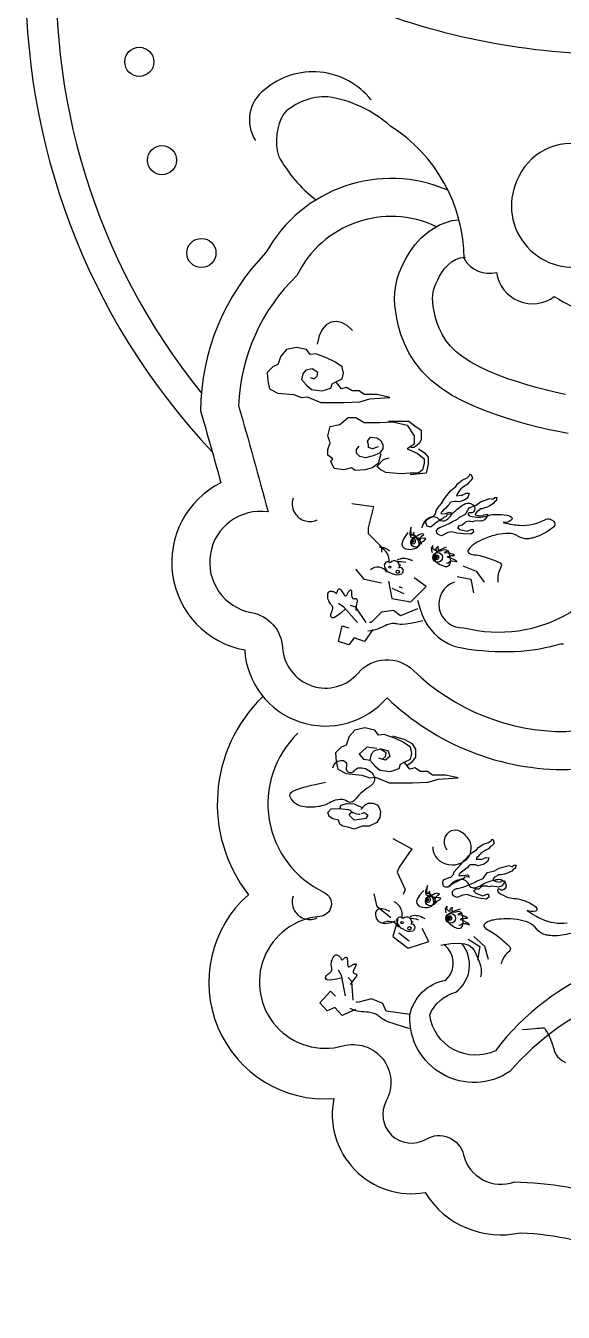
# Model space of a CAD drawing. Header units: millimetres. Extents: x -159346 to -157016, y -80163 to -78851.
# Drawn here: x -158518 to -158491.5, y -79060.8 to -78997.4 of the extents above; entities that cross this region are included whole.
import ezdxf

# ---------------------------------------------------------------- set-up
doc = ezdxf.new("R2010")
doc.units = ezdxf.units.MM
doc.header["$LTSCALE"] = 2
doc.header["$MEASUREMENT"] = 0
doc.layers.get('0').update_dxf_attribs({"linetype": 'CONTINUOUS'})
for name, color, linetype in [('3', 3, 'CONTINUOUS'), ('4', 4, 'CONTINUOUS'), ('7', 7, 'CONTINUOUS')]:
    doc.layers.add(name, color=color, linetype=linetype)

msp = doc.modelspace()

# ---------------------------------------------------------------- linework, layer by layer
at = {"color": 0}
for points in [[(-158503.973, -79014.744), (-158503.762, -79014.815), (-158503.621, -79014.674), (-158503.586, -79014.498), (-158503.867, -79014.323), (-158504.184, -79014.393), (-158504.325, -79014.569), (-158504.395, -79014.85), (-158504.149, -79015.131), (-158503.902, -79015.342), (-158503.375, -79015.412), (-158502.953, -79015.272), (-158502.882, -79015.061), (-158502.707, -79014.955), (-158502.39, -79014.815), (-158502.32, -79014.533), (-158502.39, -79014.217), (-158502.742, -79013.971), (-158503.129, -79013.795), (-158503.691, -79013.584), (-158503.973, -79013.619), (-158504.149, -79013.373), (-158504.641, -79013.268), (-158505.134, -79013.373), (-158505.415, -79013.69), (-158505.556, -79014.112), (-158505.802, -79014.217), (-158506.083, -79014.498), (-158506.048, -79014.92), (-158505.978, -79015.307), (-158505.556, -79015.518), (-158504.782, -79015.588), (-158504.395, -79015.729), (-158504.113, -79015.694), (-158503.445, -79015.975), (-158502.284, -79015.975), (-158501.511, -79015.94), (-158501.018, -79015.799), (-158500.033, -79015.729), (-158500.666, -79015.588), (-158501.3, -79015.588), (-158501.546, -79015.412), (-158501.898, -79015.412), (-158502.179, -79015.237), (-158502.425, -79015.307), (-158502.671, -79014.99)], [(-158500.479, -79018.507), (-158500.617, -79018.987), (-158500.891, -79019.193), (-158501.269, -79019.295), (-158501.749, -79019.33), (-158501.92, -79019.193), (-158502.298, -79019.295), (-158502.778, -79019.227), (-158502.95, -79018.884), (-158502.847, -79018.747), (-158503.087, -79018.575), (-158503.087, -79018.301), (-158502.984, -79017.958), (-158503.087, -79017.615), (-158502.984, -79017.169), (-158502.504, -79017.066), (-158502.092, -79016.723), (-158501.715, -79016.723), (-158501.303, -79016.963), (-158500.548, -79016.963), (-158499.896, -79016.929), (-158499.176, -79017.101), (-158498.832, -79017.615), (-158498.832, -79018.027), (-158499.176, -79018.267), (-158498.695, -79018.472), (-158498.352, -79018.747), (-158498.352, -79018.987), (-158498.421, -79019.295), (-158498.627, -79019.467), (-158499.038, -79019.467), (-158499.484, -79019.501), (-158500.239, -79019.433), (-158500.479, -79019.295), (-158500.685, -79019.124), (-158500.342, -79018.781), (-158500.068, -79018.712)], [(-158500.102, -79016.895), (-158499.107, -79016.895), (-158498.798, -79017.135), (-158498.489, -79017.341), (-158498.489, -79017.615), (-158498.489, -79017.821), (-158498.592, -79017.992), (-158498.832, -79018.198), (-158499.004, -79018.198)], [(-158500.617, -79018.164), (-158500.891, -79018.267), (-158501.097, -79018.198), (-158501.097, -79018.061), (-158501.131, -79017.889), (-158500.994, -79017.684), (-158500.685, -79017.718), (-158500.479, -79017.855), (-158500.376, -79018.061), (-158500.376, -79018.267), (-158500.548, -79018.472), (-158500.857, -79018.61), (-158501.234, -79018.712), (-158501.509, -79018.644), (-158501.68, -79018.472), (-158501.68, -79018.301), (-158501.543, -79018.129)], [(-158498.627, -79018.267), (-158498.352, -79018.438), (-158498.146, -79018.678), (-158498.146, -79019.021), (-158498.249, -79019.467), (-158499.038, -79019.535)], [(-158500.604, -79033.487), (-158500.393, -79033.557), (-158500.253, -79033.417), (-158500.217, -79033.241), (-158500.499, -79033.065), (-158500.815, -79033.135), (-158500.956, -79033.311), (-158501.026, -79033.592), (-158500.78, -79033.874), (-158500.534, -79034.085), (-158500.006, -79034.155), (-158499.584, -79034.014), (-158499.514, -79033.803), (-158499.338, -79033.698), (-158499.021, -79033.557), (-158498.951, -79033.276), (-158499.021, -79032.96), (-158499.373, -79032.713), (-158499.76, -79032.538), (-158500.323, -79032.327), (-158500.604, -79032.362), (-158500.78, -79032.116), (-158501.273, -79032.01), (-158501.765, -79032.116), (-158502.046, -79032.432), (-158502.187, -79032.854), (-158502.433, -79032.96), (-158502.715, -79033.241), (-158502.68, -79033.663), (-158502.609, -79034.049), (-158502.187, -79034.26), (-158501.413, -79034.331), (-158501.026, -79034.471), (-158500.745, -79034.436), (-158500.077, -79034.717), (-158498.916, -79034.717), (-158498.142, -79034.682), (-158497.65, -79034.542), (-158496.665, -79034.471), (-158497.298, -79034.331), (-158497.931, -79034.331), (-158498.177, -79034.155), (-158498.529, -79034.155), (-158498.81, -79033.979), (-158499.057, -79034.049), (-158499.303, -79033.733)], [(-158499.901, -79032.397), (-158499.303, -79032.573), (-158498.951, -79032.784), (-158498.775, -79033.065), (-158498.775, -79033.452), (-158498.986, -79033.733), (-158499.197, -79033.874)], [(-158500.675, -79033.03), (-158501.167, -79032.96), (-158501.554, -79033.311), (-158501.343, -79033.557), (-158500.991, -79033.592)], [(-158500.534, -79033.03), (-158500.112, -79033.135), (-158500.042, -79033.417), (-158500.253, -79033.592), (-158500.534, -79033.522)], [(-158501.462, -79036.021), (-158501.239, -79035.776), (-158501.105, -79035.709), (-158500.859, -79035.709), (-158500.636, -79035.821), (-158500.547, -79035.999), (-158500.503, -79036.133), (-158500.525, -79036.423), (-158500.681, -79036.668), (-158501.06, -79036.846), (-158501.395, -79036.846), (-158501.796, -79037.002), (-158502.041, -79036.913), (-158502.354, -79036.846), (-158502.51, -79036.757), (-158502.577, -79036.556), (-158502.844, -79036.49), (-158503.023, -79036.378), (-158503.09, -79036.177), (-158502.934, -79035.999), (-158502.532, -79035.977), (-158502.086, -79036.021), (-158501.997, -79036.066), (-158501.885, -79036.177)], [(-158501.462, -79036.021), (-158501.239, -79035.776), (-158501.105, -79035.709), (-158500.859, -79035.709), (-158500.636, -79035.821), (-158500.547, -79035.999), (-158500.503, -79036.133), (-158500.525, -79036.423), (-158500.681, -79036.668), (-158501.06, -79036.846), (-158501.395, -79036.846), (-158501.796, -79037.002), (-158502.041, -79036.913), (-158502.354, -79036.846), (-158502.51, -79036.757), (-158502.577, -79036.556), (-158502.844, -79036.49), (-158503.023, -79036.378), (-158503.09, -79036.177), (-158502.934, -79035.999), (-158502.532, -79035.977), (-158502.086, -79036.021), (-158501.997, -79036.066), (-158501.885, -79036.177)], [(-158502.51, -79035.977), (-158502.443, -79035.821), (-158502.175, -79035.732), (-158501.796, -79035.754), (-158501.595, -79035.843), (-158501.417, -79035.91)], [(-158502.51, -79035.977), (-158502.443, -79035.821), (-158502.175, -79035.732), (-158501.796, -79035.754), (-158501.595, -79035.843), (-158501.417, -79035.91)], [(-158501.439, -79036.222), (-158501.283, -79036.177), (-158501.127, -79036.311), (-158501.216, -79036.467), (-158501.417, -79036.512), (-158501.796, -79036.556), (-158502.041, -79036.311), (-158501.952, -79036.177), (-158501.841, -79036.177), (-158501.685, -79036.244), (-158501.551, -79036.267), (-158501.506, -79036.267)], [(-158501.439, -79036.222), (-158501.283, -79036.177), (-158501.127, -79036.311), (-158501.216, -79036.467), (-158501.417, -79036.512), (-158501.796, -79036.556), (-158502.041, -79036.311), (-158501.952, -79036.177), (-158501.841, -79036.177), (-158501.685, -79036.244), (-158501.551, -79036.267), (-158501.506, -79036.267)]]:
    msp.add_lwpolyline(points, dxfattribs=at)
at = {"layer": '3', "color": 0}
for points in [[(-158501.88, -79012.44), (-158502.14, -79012.191), (-158502.413, -79012.039), (-158502.686, -79011.984), (-158502.946, -79012.024), (-158503.182, -79012.158), (-158503.379, -79012.384), (-158503.527, -79012.701), (-158503.613, -79013.106)], [(-158498.201, -79022.064), (-158498.26, -79021.9), (-158498.243, -79021.812), (-158498.204, -79021.737), (-158498.009, -79021.641), (-158497.888, -79021.588), (-158497.792, -79021.472), (-158497.754, -79021.307), (-158497.649, -79021.158), (-158497.497, -79020.951), (-158497.337, -79020.711), (-158497.04, -79020.329), (-158496.951, -79020.246), (-158496.781, -79020.112), (-158496.677, -79019.963), (-158496.466, -79019.804), (-158496.23, -79019.686), (-158496.101, -79019.577), (-158496.085, -79019.511), (-158496.02, -79019.527), (-158495.959, -79019.714), (-158496.056, -79019.83), (-158496.145, -79019.914), (-158496.2, -79020.005), (-158496.322, -79020.08), (-158496.403, -79020.131), (-158496.533, -79020.239), (-158496.581, -79020.297), (-158496.629, -79020.356), (-158496.685, -79020.447), (-158496.733, -79020.505), (-158496.741, -79020.538), (-158496.749, -79020.57), (-158496.536, -79020.551), (-158496.503, -79020.558), (-158496.267, -79020.44), (-158496.128, -79020.438), (-158496.166, -79020.602), (-158496.263, -79020.718), (-158496.344, -79020.769), (-158496.384, -79020.794), (-158496.499, -79020.837), (-158496.613, -79020.88), (-158496.744, -79020.849), (-158496.851, -79020.859), (-158496.957, -79020.869), (-158497.031, -79020.886), (-158497.079, -79020.944), (-158497.135, -79021.035), (-158497.224, -79021.119), (-158497.272, -79021.177), (-158497.401, -79021.285), (-158497.45, -79021.344), (-158497.498, -79021.402), (-158497.513, -79021.467), (-158497.3, -79021.448), (-158497.113, -79021.387), (-158497.047, -79021.403), (-158496.996, -79021.484), (-158497.209, -79021.504), (-158497.265, -79021.595), (-158497.379, -79021.637), (-158497.428, -79021.695), (-158497.712, -79021.872), (-158497.882, -79022.006), (-158497.922, -79022.031), (-158497.964, -79022.071), (-158497.993, -79022.099), (-158498.104, -79022.104), (-158498.201, -79022.064)], [(-158497.486, -79022.103), (-158497.258, -79022.012), (-158497.104, -79021.944), (-158496.941, -79021.843), (-158496.706, -79021.725), (-158496.617, -79021.642), (-158496.3, -79021.473), (-158496.18, -79021.258), (-158496.124, -79021.167), (-158495.782, -79021.039), (-158495.571, -79020.88), (-158495.343, -79020.794), (-158495.115, -79020.709), (-158494.951, -79020.747), (-158494.862, -79020.664), (-158494.755, -79020.654), (-158494.794, -79020.818), (-158494.875, -79020.869), (-158494.931, -79020.96), (-158495.012, -79021.01), (-158495.134, -79021.086), (-158495.288, -79021.154), (-158495.362, -79021.171), (-158495.476, -79021.214), (-158495.582, -79021.224), (-158495.631, -79021.282), (-158495.752, -79021.358), (-158495.808, -79021.449), (-158495.824, -79021.515), (-158495.824, -79021.515), (-158495.659, -79021.553), (-158495.454, -79021.566), (-158495.406, -79021.508), (-158495.226, -79021.48), (-158495.241, -79021.546), (-158495.256, -79021.612), (-158495.361, -79021.761), (-158495.515, -79021.829), (-158495.581, -79021.814), (-158495.86, -79021.818), (-158495.974, -79021.861), (-158496.073, -79021.838), (-158496.105, -79021.83), (-158496.285, -79021.858), (-158496.374, -79021.941), (-158496.463, -79022.024), (-158496.643, -79022.052), (-158496.658, -79022.118), (-158496.699, -79022.143), (-158496.583, -79022.239), (-158496.22, -79022.324), (-158496.025, -79022.231), (-158495.952, -79022.213), (-158495.917, -79022.36), (-158496.046, -79022.468), (-158496.39, -79022.457), (-158496.727, -79022.414), (-158496.991, -79022.352), (-158497.211, -79022.405), (-158497.488, -79022.549), (-158497.655, -79022.487), (-158497.721, -79022.41), (-158497.738, -79022.282), (-158497.641, -79022.166), (-158497.56, -79022.115), (-158497.486, -79022.103)], [(-158501.908, -79020.962), (-158500.842, -79021.095), (-158501.108, -79022.16), (-158501.108, -79022.427), (-158500.442, -79023.092), (-158500.442, -79023.359)], [(-158499.149, -79022.391), (-158499.321, -79022.625), (-158499.415, -79022.813), (-158499.444, -79022.959), (-158499.418, -79023.068), (-158499.349, -79023.143), (-158499.249, -79023.19), (-158499.128, -79023.212), (-158498.999, -79023.213), (-158498.871, -79023.196), (-158498.757, -79023.161), (-158498.665, -79023.105), (-158498.605, -79023.027), (-158498.587, -79022.924), (-158498.622, -79022.796), (-158498.72, -79022.639), (-158498.89, -79022.452)], [(-158498.472, -79022.923), (-158498.451, -79022.835), (-158498.33, -79022.77), (-158498.277, -79022.716), (-158498.259, -79022.694), (-158498.281, -79022.675), (-158498.331, -79022.663), (-158498.4, -79022.674), (-158498.491, -79022.666), (-158498.504, -79022.663), (-158498.526, -79022.645), (-158498.437, -79022.546), (-158498.356, -79022.485), (-158498.378, -79022.467), (-158498.495, -79022.453), (-158498.598, -79022.495), (-158498.647, -79022.537), (-158498.725, -79022.585), (-158498.782, -79022.545), (-158498.846, -79022.477), (-158498.841, -79022.399), (-158498.866, -79022.393), (-158498.902, -79022.491), (-158498.914, -79022.541), (-158498.99, -79022.47), (-158498.995, -79022.203), (-158498.99, -79022.125), (-158499.013, -79022.226), (-158499.057, -79022.415), (-158499.056, -79022.468), (-158499, -79022.627)], [(-158498.465, -79022.951), (-158498.538, -79022.867), (-158498.536, -79022.802), (-158498.531, -79022.723), (-158498.573, -79022.674), (-158498.636, -79022.659), (-158498.762, -79022.629), (-158498.787, -79022.624), (-158498.881, -79022.628), (-158498.95, -79022.639)], [(-158497.238, -79023.901), (-158497.166, -79023.878), (-158497.067, -79023.795), (-158496.929, -79023.774), (-158496.778, -79023.809), (-158496.74, -79023.818), (-158496.715, -79023.824), (-158496.782, -79023.768), (-158496.877, -79023.72), (-158496.997, -79023.665), (-158497.11, -79023.639), (-158497.186, -79023.621), (-158497.186, -79023.621), (-158497.159, -79023.561), (-158497.002, -79023.518), (-158496.868, -79023.509), (-158496.855, -79023.512), (-158496.884, -79023.466), (-158497.121, -79023.397), (-158497.278, -79023.387), (-158497.334, -79023.401), (-158497.347, -79023.398), (-158497.291, -79023.331), (-158497.188, -79023.288), (-158497.22, -79023.254), (-158497.349, -79023.238), (-158497.465, -79023.277), (-158497.593, -79023.314), (-158497.641, -79023.236), (-158497.652, -79023.114), (-158497.653, -79023.061), (-158497.737, -79023.134), (-158497.764, -79023.194), (-158497.754, -79023.263), (-158497.731, -79023.281), (-158497.807, -79023.264), (-158497.921, -79023.184), (-158497.924, -79023.024), (-158497.994, -79023.154), (-158497.977, -79023.251), (-158497.95, -79023.363)], [(-158497.263, -79023.105), (-158497.548, -79023.231), (-158497.737, -79023.355), (-158497.842, -79023.475), (-158497.876, -79023.59), (-158497.853, -79023.697), (-158497.785, -79023.795), (-158497.684, -79023.883), (-158497.564, -79023.957), (-158497.437, -79024.016), (-158497.313, -79024.051), (-158497.202, -79024.054), (-158497.112, -79024.016), (-158497.054, -79023.926), (-158497.037, -79023.777), (-158497.07, -79023.56), (-158497.163, -79023.264)], [(-158500.446, -79024.874), (-158501.292, -79024.704), (-158501.716, -79024.197)], [(-158496.71, -79024.557), (-158496.044, -79024.69), (-158495.911, -79025.356)], [(-158496.444, -79024.024), (-158495.778, -79024.291), (-158495.378, -79024.823)], [(-158502.224, -79026.142), (-158502.425, -79026.332), (-158502.586, -79026.463), (-158502.712, -79026.543), (-158502.807, -79026.58), (-158502.874, -79026.584), (-158502.917, -79026.562), (-158502.941, -79026.522), (-158502.95, -79026.474), (-158502.948, -79026.423), (-158502.937, -79026.373), (-158502.92, -79026.323), (-158502.9, -79026.274), (-158502.88, -79026.226), (-158502.862, -79026.181), (-158502.849, -79026.139), (-158502.845, -79026.1), (-158502.85, -79026.065), (-158502.863, -79026.032), (-158502.884, -79026), (-158502.91, -79025.968), (-158502.939, -79025.934), (-158502.97, -79025.896), (-158503, -79025.853), (-158503.028, -79025.804), (-158503.052, -79025.748), (-158503.072, -79025.686), (-158503.087, -79025.621), (-158503.097, -79025.555), (-158503.1, -79025.492), (-158503.097, -79025.433), (-158503.088, -79025.381), (-158503.07, -79025.339), (-158503.045, -79025.307), (-158503.014, -79025.287), (-158502.979, -79025.275), (-158502.94, -79025.272), (-158502.9, -79025.275), (-158502.86, -79025.283), (-158502.822, -79025.296), (-158502.788, -79025.311), (-158502.759, -79025.327), (-158502.734, -79025.343), (-158502.714, -79025.357), (-158502.696, -79025.369), (-158502.682, -79025.375), (-158502.669, -79025.376), (-158502.658, -79025.369), (-158502.647, -79025.353), (-158502.636, -79025.327), (-158502.625, -79025.294), (-158502.613, -79025.258), (-158502.599, -79025.222), (-158502.584, -79025.191), (-158502.566, -79025.166), (-158502.545, -79025.154), (-158502.52, -79025.155), (-158502.492, -79025.175), (-158502.46, -79025.208), (-158502.427, -79025.252), (-158502.393, -79025.302), (-158502.359, -79025.354), (-158502.326, -79025.403), (-158502.294, -79025.447), (-158502.266, -79025.48), (-158502.241, -79025.499), (-158502.22, -79025.506), (-158502.201, -79025.501), (-158502.183, -79025.487), (-158502.166, -79025.465), (-158502.149, -79025.436), (-158502.131, -79025.403), (-158502.111, -79025.367), (-158502.088, -79025.33), (-158502.065, -79025.293), (-158502.04, -79025.26), (-158502.016, -79025.233), (-158501.993, -79025.214), (-158501.972, -79025.204), (-158501.955, -79025.208), (-158501.941, -79025.226), (-158501.933, -79025.26), (-158501.929, -79025.307), (-158501.926, -79025.363), (-158501.924, -79025.423), (-158501.92, -79025.483), (-158501.914, -79025.539), (-158501.903, -79025.586), (-158501.885, -79025.621), (-158501.86, -79025.639), (-158501.83, -79025.645), (-158501.796, -79025.643), (-158501.762, -79025.637), (-158501.728, -79025.633), (-158501.699, -79025.634), (-158501.675, -79025.644), (-158501.659, -79025.67), (-158501.654, -79025.713), (-158501.656, -79025.772), (-158501.665, -79025.842), (-158501.677, -79025.919), (-158501.69, -79026), (-158501.703, -79026.081), (-158501.712, -79026.158), (-158501.716, -79026.227)], [(-158500.107, -79024.789), (-158499.938, -79025.635), (-158499.007, -79025.804), (-158498.245, -79025.043), (-158498.837, -79024.62)], [(-158499.938, -79025.127), (-158499.345, -79025.381)], [(-158498.668, -79025.719), (-158498.563, -79026.105), (-158498.442, -79026.439), (-158498.306, -79026.727), (-158498.159, -79026.974), (-158498.004, -79027.184), (-158497.844, -79027.361), (-158497.681, -79027.51), (-158497.518, -79027.637), (-158497.358, -79027.744), (-158497.197, -79027.835), (-158497.032, -79027.911), (-158496.859, -79027.975), (-158496.675, -79028.028), (-158496.475, -79028.073), (-158496.257, -79028.111), (-158496.015, -79028.144), (-158495.749, -79028.174), (-158495.461, -79028.201), (-158495.157, -79028.223), (-158494.842, -79028.239), (-158494.521, -79028.249), (-158494.2, -79028.251), (-158493.882, -79028.245), (-158493.574, -79028.229), (-158493.28, -79028.203), (-158493.003, -79028.168), (-158492.744, -79028.128), (-158492.505, -79028.084), (-158492.289, -79028.039), (-158492.098, -79027.995), (-158491.933, -79027.954), (-158491.796, -79027.918), (-158491.689, -79027.891), (-158491.607, -79027.872), (-158491.546, -79027.861), (-158491.5, -79027.86), (-158491.465, -79027.869)], [(-158501.631, -79026.819), (-158502.308, -79026.058), (-158502.562, -79025.889)], [(-158501.208, -79026.819), (-158501.716, -79026.058), (-158501.97, -79025.973)], [(-158498.668, -79026.142), (-158499.515, -79026.481), (-158499.853, -79026.227), (-158500.446, -79026.311), (-158500.954, -79026.819), (-158501.038, -79026.819)], [(-158500.869, -79027.157), (-158501.292, -79027.749), (-158501.8, -79027.58), (-158501.8, -79027.58), (-158502.054, -79027.918), (-158502.562, -79027.749), (-158502.393, -79026.988), (-158502.054, -79027.073)], [(-158498.414, -79026.734), (-158498.757, -79026.814), (-158499.03, -79026.867), (-158499.244, -79026.898), (-158499.407, -79026.911), (-158499.53, -79026.91), (-158499.622, -79026.901), (-158499.694, -79026.888), (-158499.754, -79026.875), (-158499.812, -79026.867), (-158499.87, -79026.865), (-158499.928, -79026.868), (-158499.988, -79026.877), (-158500.051, -79026.892), (-158500.119, -79026.913), (-158500.191, -79026.94), (-158500.269, -79026.974), (-158500.355, -79027.014), (-158500.447, -79027.057), (-158500.546, -79027.102), (-158500.651, -79027.145), (-158500.762, -79027.183), (-158500.878, -79027.214), (-158500.998, -79027.234), (-158501.123, -79027.242)], [(-158499.893, -79037.461), (-158498.945, -79037.967), (-158499.576, -79038.866), (-158499.671, -79039.115), (-158499.288, -79039.975), (-158499.384, -79040.224)], [(-158497.387, -79039.799), (-158497.427, -79039.63), (-158497.401, -79039.543), (-158497.354, -79039.473), (-158497.15, -79039.4), (-158497.024, -79039.36), (-158496.915, -79039.255), (-158496.859, -79039.096), (-158496.739, -79038.959), (-158496.565, -79038.77), (-158496.379, -79038.549), (-158496.041, -79038.203), (-158495.944, -79038.13), (-158495.76, -79038.016), (-158495.64, -79037.879), (-158495.413, -79037.744), (-158495.166, -79037.652), (-158495.025, -79037.559), (-158495.003, -79037.495), (-158494.939, -79037.518), (-158494.9, -79037.711), (-158495.008, -79037.815), (-158495.106, -79037.889), (-158495.172, -79037.973), (-158495.301, -79038.035), (-158495.387, -79038.076), (-158495.528, -79038.169), (-158495.582, -79038.222), (-158495.637, -79038.274), (-158495.702, -79038.359), (-158495.757, -79038.411), (-158495.768, -79038.443), (-158495.779, -79038.475), (-158495.565, -79038.478), (-158495.533, -79038.49), (-158495.286, -79038.398), (-158495.147, -79038.411), (-158495.204, -79038.57), (-158495.312, -79038.675), (-158495.399, -79038.717), (-158495.442, -79038.737), (-158495.56, -79038.767), (-158495.678, -79038.797), (-158495.805, -79038.752), (-158495.912, -79038.75), (-158496.019, -79038.748), (-158496.094, -79038.757), (-158496.148, -79038.81), (-158496.214, -79038.894), (-158496.312, -79038.967), (-158496.366, -79039.02), (-158496.506, -79039.113), (-158496.561, -79039.166), (-158496.615, -79039.218), (-158496.638, -79039.282), (-158496.424, -79039.286), (-158496.231, -79039.246), (-158496.167, -79039.269), (-158496.126, -79039.355), (-158496.34, -79039.351), (-158496.405, -79039.436), (-158496.523, -79039.465), (-158496.578, -79039.518), (-158496.88, -79039.662), (-158497.063, -79039.776), (-158497.106, -79039.797), (-158497.152, -79039.832), (-158497.184, -79039.857), (-158497.295, -79039.849), (-158497.387, -79039.799)], [(-158496.681, -79039.916), (-158496.445, -79039.851), (-158496.283, -79039.801), (-158496.111, -79039.719), (-158495.864, -79039.627), (-158495.766, -79039.554), (-158495.432, -79039.421), (-158495.29, -79039.221), (-158495.224, -79039.136), (-158494.87, -79039.047), (-158494.643, -79038.912), (-158494.407, -79038.852), (-158494.171, -79038.792), (-158494.011, -79038.848), (-158493.914, -79038.775), (-158493.807, -79038.777), (-158493.863, -79038.937), (-158493.949, -79038.978), (-158494.015, -79039.062), (-158494.101, -79039.103), (-158494.231, -79039.165), (-158494.392, -79039.215), (-158494.467, -79039.225), (-158494.585, -79039.255), (-158494.692, -79039.253), (-158494.746, -79039.305), (-158494.876, -79039.367), (-158494.941, -79039.451), (-158494.964, -79039.515), (-158494.964, -79039.515), (-158494.804, -79039.571), (-158494.602, -79039.607), (-158494.547, -79039.555), (-158494.366, -79039.547), (-158494.388, -79039.611), (-158494.411, -79039.675), (-158494.531, -79039.811), (-158494.692, -79039.862), (-158494.756, -79039.839), (-158495.033, -79039.813), (-158495.151, -79039.843), (-158495.247, -79039.809), (-158495.279, -79039.798), (-158495.46, -79039.805), (-158495.558, -79039.878), (-158495.655, -79039.951), (-158495.837, -79039.959), (-158495.86, -79040.022), (-158495.903, -79040.043), (-158495.798, -79040.152), (-158495.447, -79040.275), (-158495.243, -79040.204), (-158495.168, -79040.195), (-158495.149, -79040.345), (-158495.29, -79040.439), (-158495.631, -79040.39), (-158495.961, -79040.309), (-158496.216, -79040.219), (-158496.441, -79040.247), (-158496.732, -79040.359), (-158496.891, -79040.279), (-158496.948, -79040.195), (-158496.951, -79040.067), (-158496.842, -79039.962), (-158496.756, -79039.921), (-158496.681, -79039.916)], [(-158497.751, -79040.623), (-158497.721, -79040.537), (-158497.593, -79040.486), (-158497.535, -79040.438), (-158497.514, -79040.418), (-158497.534, -79040.397), (-158497.583, -79040.38), (-158497.652, -79040.383), (-158497.742, -79040.365), (-158497.754, -79040.361), (-158497.774, -79040.34), (-158497.675, -79040.252), (-158497.588, -79040.2), (-158497.608, -79040.179), (-158497.722, -79040.153), (-158497.829, -79040.184), (-158497.883, -79040.219), (-158497.965, -79040.259), (-158498.018, -79040.213), (-158498.074, -79040.138), (-158498.06, -79040.061), (-158498.084, -79040.052), (-158498.131, -79040.145), (-158498.148, -79040.194), (-158498.217, -79040.115), (-158498.191, -79039.85), (-158498.178, -79039.772), (-158498.212, -79039.87), (-158498.277, -79040.053), (-158498.282, -79040.106), (-158498.244, -79040.27)], [(-158499.987, -79041.371), (-158500.661, -79040.832), (-158500.804, -79040.187)], [(-158498.366, -79040.019), (-158498.562, -79040.233), (-158498.677, -79040.409), (-158498.721, -79040.551), (-158498.708, -79040.662), (-158498.648, -79040.745), (-158498.553, -79040.802), (-158498.435, -79040.837), (-158498.307, -79040.852), (-158498.178, -79040.85), (-158498.061, -79040.827), (-158497.963, -79040.782), (-158497.895, -79040.711), (-158497.866, -79040.611), (-158497.887, -79040.479), (-158497.966, -79040.313), (-158498.115, -79040.108)], [(-158497.747, -79040.651), (-158497.811, -79040.56), (-158497.802, -79040.495), (-158497.788, -79040.417), (-158497.824, -79040.364), (-158497.885, -79040.342), (-158498.007, -79040.299), (-158498.031, -79040.29), (-158498.125, -79040.285), (-158498.195, -79040.287)], [(-158500.041, -79041.055), (-158500.259, -79040.961), (-158500.431, -79040.921), (-158500.563, -79040.925), (-158500.656, -79040.965), (-158500.716, -79041.033), (-158500.746, -79041.12), (-158500.749, -79041.218), (-158500.73, -79041.318), (-158500.692, -79041.414), (-158500.633, -79041.498), (-158500.552, -79041.567), (-158500.446, -79041.616), (-158500.316, -79041.639), (-158500.157, -79041.633), (-158499.97, -79041.592), (-158499.751, -79041.512)], [(-158496.633, -79041.731), (-158496.559, -79041.716), (-158496.451, -79041.644), (-158496.312, -79041.638), (-158496.165, -79041.69), (-158496.129, -79041.703), (-158496.104, -79041.712), (-158496.165, -79041.649), (-158496.254, -79041.59), (-158496.367, -79041.523), (-158496.477, -79041.484), (-158496.55, -79041.458), (-158496.55, -79041.458), (-158496.516, -79041.402), (-158496.356, -79041.376), (-158496.221, -79041.382), (-158496.209, -79041.387), (-158496.233, -79041.337), (-158496.46, -79041.243), (-158496.615, -79041.216), (-158496.673, -79041.223), (-158496.685, -79041.219), (-158496.623, -79041.158), (-158496.516, -79041.128), (-158496.544, -79041.09), (-158496.67, -79041.059), (-158496.789, -79041.086), (-158496.92, -79041.108), (-158496.96, -79041.025), (-158496.958, -79040.903), (-158496.953, -79040.85), (-158497.044, -79040.913), (-158497.078, -79040.97), (-158497.075, -79041.04), (-158497.055, -79041.061), (-158497.128, -79041.035), (-158497.233, -79040.943), (-158497.218, -79040.784), (-158497.302, -79040.905), (-158497.295, -79041.003), (-158497.281, -79041.118)], [(-158496.57, -79040.936), (-158496.867, -79041.03), (-158497.068, -79041.133), (-158497.186, -79041.241), (-158497.233, -79041.351), (-158497.222, -79041.46), (-158497.165, -79041.565), (-158497.074, -79041.663), (-158496.963, -79041.751), (-158496.844, -79041.823), (-158496.724, -79041.872), (-158496.613, -79041.887), (-158496.52, -79041.859), (-158496.452, -79041.776), (-158496.419, -79041.63), (-158496.428, -79041.41), (-158496.488, -79041.106)], [(-158499.647, -79041.452), (-158499.886, -79042.281), (-158499.136, -79042.859), (-158498.11, -79042.533), (-158498.442, -79041.885)], [(-158499.593, -79042.106), (-158499.085, -79042.503)], [(-158495.89, -79042.279), (-158495.364, -79042.767), (-158495.182, -79043.407)], [(-158497.516, -79042.708), (-158497.025, -79042.631), (-158496.643, -79042.613), (-158496.353, -79042.645), (-158496.141, -79042.718), (-158495.991, -79042.821), (-158495.887, -79042.945), (-158495.814, -79043.082), (-158495.756, -79043.221), (-158495.701, -79043.356), (-158495.65, -79043.485), (-158495.604, -79043.611), (-158495.567, -79043.737), (-158495.541, -79043.864), (-158495.529, -79043.994), (-158495.535, -79044.129), (-158495.56, -79044.271)], [(-158496.175, -79042.422), (-158495.6, -79042.785), (-158495.715, -79043.454)], [(-158502.396, -79044.326), (-158502.665, -79044.391), (-158502.87, -79044.424), (-158503.019, -79044.431), (-158503.12, -79044.416), (-158503.18, -79044.386), (-158503.207, -79044.345), (-158503.208, -79044.299), (-158503.192, -79044.252), (-158503.164, -79044.21), (-158503.13, -79044.171), (-158503.09, -79044.136), (-158503.048, -79044.104), (-158503.007, -79044.073), (-158502.97, -79044.043), (-158502.938, -79044.012), (-158502.914, -79043.981), (-158502.901, -79043.948), (-158502.896, -79043.912), (-158502.899, -79043.875), (-158502.905, -79043.834), (-158502.913, -79043.789), (-158502.921, -79043.742), (-158502.926, -79043.689), (-158502.926, -79043.633), (-158502.919, -79043.572), (-158502.906, -79043.508), (-158502.886, -79043.444), (-158502.862, -79043.383), (-158502.834, -79043.326), (-158502.802, -79043.277), (-158502.767, -79043.236), (-158502.731, -79043.208), (-158502.694, -79043.193), (-158502.657, -79043.191), (-158502.62, -79043.199), (-158502.585, -79043.215), (-158502.552, -79043.238), (-158502.521, -79043.265), (-158502.495, -79043.294), (-158502.472, -79043.324), (-158502.455, -79043.353), (-158502.442, -79043.379), (-158502.431, -79043.402), (-158502.422, -79043.42), (-158502.412, -79043.433), (-158502.402, -79043.44), (-158502.388, -79043.439), (-158502.371, -79043.431), (-158502.349, -79043.414), (-158502.323, -79043.391), (-158502.295, -79043.366), (-158502.265, -79043.341), (-158502.236, -79043.322), (-158502.208, -79043.31), (-158502.183, -79043.309), (-158502.163, -79043.323), (-158502.148, -79043.353), (-158502.137, -79043.398), (-158502.13, -79043.452), (-158502.125, -79043.513), (-158502.121, -79043.575), (-158502.117, -79043.634), (-158502.112, -79043.688), (-158502.104, -79043.73), (-158502.092, -79043.759), (-158502.077, -79043.776), (-158502.058, -79043.781), (-158502.035, -79043.778), (-158502.009, -79043.767), (-158501.98, -79043.751), (-158501.948, -79043.731), (-158501.913, -79043.71), (-158501.875, -79043.688), (-158501.836, -79043.669), (-158501.798, -79043.652), (-158501.764, -79043.641), (-158501.734, -79043.635), (-158501.712, -79043.638), (-158501.698, -79043.649), (-158501.696, -79043.672), (-158501.706, -79043.705), (-158501.725, -79043.749), (-158501.751, -79043.798), (-158501.779, -79043.852), (-158501.806, -79043.905), (-158501.828, -79043.957), (-158501.841, -79044.004), (-158501.843, -79044.042), (-158501.831, -79044.071), (-158501.808, -79044.091), (-158501.777, -79044.106), (-158501.744, -79044.118), (-158501.713, -79044.13), (-158501.688, -79044.146), (-158501.673, -79044.167), (-158501.672, -79044.197), (-158501.688, -79044.238), (-158501.72, -79044.287), (-158501.762, -79044.344), (-158501.811, -79044.405), (-158501.863, -79044.468), (-158501.914, -79044.532), (-158501.96, -79044.594), (-158501.998, -79044.652)], [(-158502.219, -79045.208), (-158502.428, -79044.211), (-158502.564, -79043.938)], [(-158501.851, -79045.418), (-158501.914, -79044.505), (-158502.092, -79044.306)], [(-158501.726, -79045.88), (-158502.387, -79046.184), (-158502.744, -79045.784), (-158502.744, -79045.784), (-158503.133, -79045.951), (-158503.489, -79045.552), (-158502.964, -79044.976), (-158502.712, -79045.218)], [(-158499.041, -79046.132), (-158500.214, -79045.967), (-158500.382, -79045.578), (-158500.938, -79045.357), (-158501.631, -79045.545), (-158501.704, -79045.503)], [(-158499.007, -79046.841), (-158499.154, -79046.799), (-158499.309, -79046.755), (-158499.468, -79046.709), (-158499.626, -79046.661), (-158499.78, -79046.612), (-158499.926, -79046.563), (-158500.059, -79046.515), (-158500.176, -79046.468), (-158500.274, -79046.422), (-158500.354, -79046.379), (-158500.42, -79046.337), (-158500.475, -79046.298), (-158500.521, -79046.26), (-158500.561, -79046.226), (-158500.598, -79046.193), (-158500.636, -79046.164), (-158500.676, -79046.137), (-158500.721, -79046.113), (-158500.77, -79046.091), (-158500.824, -79046.072), (-158500.885, -79046.055), (-158500.953, -79046.041), (-158501.03, -79046.029), (-158501.114, -79046.02), (-158501.208, -79046.012), (-158501.31, -79046.003), (-158501.418, -79045.993), (-158501.531, -79045.978), (-158501.646, -79045.956), (-158501.761, -79045.925), (-158501.876, -79045.883), (-158501.988, -79045.827)], [(-158493.495, -79046.865), (-158493.477, -79046.864), (-158493.257, -79046.852), (-158493.061, -79046.836), (-158492.892, -79046.82), (-158492.751, -79046.805), (-158492.641, -79046.794), (-158492.557, -79046.787), (-158492.495, -79046.786), (-158492.45, -79046.792), (-158492.416, -79046.806), (-158492.39, -79046.829), (-158492.366, -79046.864), (-158492.339, -79046.91), (-158492.306, -79046.969), (-158492.267, -79047.038), (-158492.225, -79047.117), (-158492.181, -79047.202), (-158492.137, -79047.293), (-158492.095, -79047.385), (-158492.057, -79047.478), (-158492.024, -79047.57), (-158491.998, -79047.658), (-158491.976, -79047.743), (-158491.955, -79047.825), (-158491.933, -79047.904), (-158491.906, -79047.982), (-158491.87, -79048.058), (-158491.824, -79048.133), (-158491.763, -79048.207), (-158491.685, -79048.282), (-158491.593, -79048.355), (-158491.49, -79048.426), (-158491.378, -79048.495)]]:
    msp.add_lwpolyline(points, dxfattribs=at)
for points in [[(-158496.844, -79024.823, 0.877192), (-158496.382, -79027.073, 0.200281), (-158491.144, -79026.321, -0.093147), (-158485.461, -79022.59, -0.125153), (-158477.653, -79024.024, 0.24974), (-158473.185, -79022.674, -0.194936), (-158469.923, -79018.299, -0.138358), (-158465.925, -79017.5)], [(-158504.812, -79020.696, 0.120939), (-158504.844, -79021.111, 0.120939), (-158504.679, -79021.494, 0.171481), (-158504.193, -79021.816, 0.171481), (-158503.613, -79021.761)], [(-158498.443, -79022.16, -0.12222), (-158498.301, -79021.824, -0.138106), (-158498.043, -79021.628, -0.310587), (-158497.615, -79021.725, 0.383116), (-158497.244, -79021.761, 0.069294), (-158496.993, -79021.516, -0.060135), (-158496.71, -79021.228, -0.021432), (-158496.455, -79021.042, -0.041275), (-158496.311, -79020.962, -0.311389), (-158495.917, -79021.034, -0.404161), (-158495.911, -79021.361, -0.296277), (-158496.1, -79021.409, 0.663364), (-158496.177, -79021.494, 0.225148), (-158496.083, -79021.572, 0.059217), (-158495.644, -79021.628, 0.079672), (-158495.279, -79021.572, -0.066597), (-158494.845, -79021.494, -0.05226), (-158494.249, -79021.531, -0.14002), (-158494.045, -79021.628, -0.493135), (-158494.055, -79021.783, -0.156235), (-158494.445, -79021.894), (-158494.445, -79021.894, 0.019177), (-158493.981, -79021.99, 0.026951), (-158493.645, -79022.027, 0.136084), (-158492.387, -79021.755, -0.404943), (-158491.913, -79021.894, -0.362784), (-158491.951, -79022.104, -0.077683), (-158492.712, -79022.56, -0.034867), (-158493.005, -79022.655, -0.044115), (-158493.245, -79022.693, -0.165452), (-158493.689, -79022.575, 0.147449), (-158494.178, -79022.427, 0.055142), (-158494.744, -79022.488, 0.047026), (-158495.378, -79022.693, 0.033405), (-158495.835, -79022.927, 0.064561), (-158496.044, -79023.092, 0.077373), (-158496.185, -79023.29, 0.297093), (-158496.177, -79023.359, 0.200605), (-158495.967, -79023.469, -0.062327), (-158495.244, -79023.625, -0.010859), (-158494.63, -79023.855, -0.114582), (-158494.578, -79023.891, -0.338292), (-158494.561, -79024.094, 0.129295), (-158494.711, -79024.557, 0.014056), (-158494.715, -79024.689, 0.013888), (-158494.711, -79024.823)], [(-158502.843, -79033.971, -0.190224), (-158502.674, -79033.696, -0.190651), (-158502.363, -79033.611, -0.487525), (-158502.181, -79033.906, 0.472635), (-158502.003, -79034.211, 0.295029), (-158501.776, -79034.111, -0.246781), (-158501.523, -79033.971, -0.247623), (-158500.866, -79034.3, -0.383717), (-158500.924, -79034.81, -0.0402), (-158501.156, -79034.984, 0.037751), (-158501.403, -79035.169, 0.048025), (-158501.702, -79035.485, -0.086041), (-158501.883, -79035.649, -0.314459), (-158502.119, -79035.638, 0.183184), (-158502.483, -79035.529, 0.113119), (-158502.967, -79035.676, -0.090047), (-158503.562, -79035.888, -0.068283), (-158504.24, -79035.906, -0.109634), (-158504.642, -79035.768, -0.162052), (-158504.955, -79035.398, -0.360554), (-158504.882, -79035.169, -0.061571), (-158504.627, -79035.048, -0.020199), (-158503.802, -79034.81, -0.010867), (-158503.504, -79034.743, -0.010855), (-158503.203, -79034.69)], [(-158497.924, -79037.866, 0.107401), (-158497.824, -79038.271, 0.121075), (-158497.586, -79038.555, 0.322026), (-158496.353, -79038.566, 0.390708), (-158496.129, -79037.528, 0.144605), (-158496.585, -79037.104, 0.214846), (-158497.014, -79037.087, 0.247113), (-158497.347, -79037.479, 0.22567), (-158497.222, -79038.022)], [(-158465.825, -79038.121, 0.277033), (-158473.484, -79044.178, 0.007251), (-158473.57, -79044.37, -0.24974), (-158478.187, -79045.045, 0.025868), (-158482.741, -79043.085, 0.277963), (-158494.826, -79047.912, -0.50609), (-158498.069, -79046.16, -0.242801), (-158496.779, -79045.024, 0.428576), (-158496.487, -79042.631)], [(-158497.088, -79039.822, -0.12222), (-158496.835, -79039.56, -0.138106), (-158496.524, -79039.468, -0.310587), (-158496.159, -79039.713, 0.383116), (-158495.825, -79039.88, 0.069294), (-158495.503, -79039.74, -0.060135), (-158495.136, -79039.574, -0.021432), (-158494.831, -79039.491, -0.041275), (-158494.668, -79039.468, -0.311389), (-158494.326, -79039.677, -0.404161), (-158494.438, -79039.985, -0.296277), (-158494.631, -79039.961, 0.663364), (-158494.734, -79040.013, 0.225148), (-158494.674, -79040.119, 0.059217), (-158494.284, -79040.329, 0.079672), (-158493.923, -79040.408, -0.066597), (-158493.49, -79040.491, -0.05226), (-158492.947, -79040.739, -0.14002), (-158492.791, -79040.902, -0.493135), (-158492.857, -79041.044, -0.156235), (-158493.26, -79041.008), (-158493.26, -79041.008, 0.019177), (-158492.861, -79041.263, 0.026951), (-158492.561, -79041.419, 0.136084), (-158491.289, -79041.616, -0.404943)], [(-158504.812, -79040.303, 0.120939), (-158504.844, -79040.718, 0.120939), (-158504.679, -79041.102, 0.171481), (-158504.193, -79041.423, 0.171481), (-158503.613, -79041.368)], [(-158491.008, -79042.098, -0.077683), (-158491.882, -79042.25, -0.034867), (-158492.189, -79042.234, -0.044115), (-158492.427, -79042.184, -0.165452), (-158492.799, -79041.915, 0.147449), (-158493.202, -79041.6, 0.055142), (-158493.752, -79041.455, 0.047026), (-158494.418, -79041.419, 0.033405), (-158494.928, -79041.473, 0.064561), (-158495.183, -79041.553, 0.077373), (-158495.386, -79041.687, 0.297093), (-158495.403, -79041.753, 0.200605), (-158495.246, -79041.932, -0.062327), (-158494.627, -79042.337, -0.010859), (-158494.136, -79042.772, -0.114582), (-158494.101, -79042.824, -0.338292), (-158494.158, -79043.02, 0.129295), (-158494.464, -79043.398, 0.014056), (-158494.515, -79043.52, 0.013888), (-158494.56, -79043.646)], [(-158477.572, -79047.277), (-158476.624, -79046.479), (-158476.754, -79046.203), (-158478.345, -79045.965), (-158480.149, -79045.439), (-158481.629, -79044.63), (-158482.716, -79044.286), (-158482.781, -79044.267, 0.236422), (-158494.12, -79048.942, -0.612794), (-158499.051, -79046.182, -0.312466), (-158497.277, -79044.432, 0.473124), (-158497.367, -79042.685)]]:
    msp.add_lwpolyline(points, format="xyb", dxfattribs=at)
at = {"layer": '3', "color": 0, "const_width": 0.0808}
for points in [[(-158498.871, -79022.824, -1), (-158498.95, -79022.805, -1)], [(-158497.709, -79023.607, -1), (-158497.787, -79023.588, -1)], [(-158498.137, -79040.48, -1), (-158498.213, -79040.453, -1)], [(-158497.068, -79041.386, -1), (-158497.144, -79041.359, -1)]]:
    msp.add_lwpolyline(points, format="xyb", close=True, dxfattribs=at)
at = {"layer": '3', "color": 0}
for centre, radius in [((-158512.393, -78999.199), 0.719), ((-158511.274, -79004.041), 0.719), ((-158509.33, -79008.615), 0.719), ((-158498.768, -79022.872), 0.236), ((-158497.679, -79023.61), 0.236), ((-158497.737, -79023.601), 0.114), ((-158500.036, -79024.088), 0.0541), ((-158499.645, -79024.318), 0.0812), ((-158498.039, -79040.539), 0.236), ((-158499.435, -79041.608), 0.0541), ((-158497.039, -79041.393), 0.236), ((-158497.096, -79041.377), 0.114), ((-158499.072, -79041.88), 0.0812)]:
    msp.add_circle(centre, radius, dxfattribs=at)
for centre, radius, start, end in [((-158484.162, -78995.222), 32.333, 321.12328, 218.87672), ((-158500.53, -79023.778), 0.673, 44.1926, 92.33849), ((-158500.769, -79023.778), 0.707, 353.25017, 70.33568), ((-158498.886, -79022.814), 0.122, 196.58939, 111.30008), ((-158500.137, -79023.999), 0.178, 46.1079, 197.60785), ((-158499.818, -79024.04), 0.258, 343.49217, 139.23397), ((-158499.561, -79025.036), 1.21, 75.02461, 96.56605), ((-158499.352, -79024.309), 0.645, 63.52831, 120.7167), ((-158500.327, -79027.526), 4.01, 69.54552, 71.67258), ((-158500.632, -79024.643), 0.552, 34.52056, 130.30026), ((-158499.836, -79023.914), 0.49, 196.5144, 254.55642), ((-158499.674, -79023.904), 0.564, 238.73221, 293.78554), ((-158499.522, -79024.264), 0.153, 301.89652, 121.89652), ((-158499.302, -79024.554), 0.598, 109.49495, 114.04949), ((-158499.703, -79025.632), 0.577, 60.04587, 77.35803), ((-158498.15, -79040.469), 0.122, 190.25452, 104.96521), ((-158500.129, -79041.219), 0.707, 346.91529, 64.00081), ((-158500.088, -79042.094), 0.552, 28.18569, 123.96539), ((-158499.525, -79041.509), 0.178, 39.77302, 191.27297), ((-158499.217, -79041.457), 0.49, 190.17952, 248.22154), ((-158499.212, -79041.584), 0.258, 337.1573, 132.8991), ((-158499.067, -79042.603), 1.21, 68.68973, 90.23118), ((-158498.778, -79041.903), 0.645, 57.19343, 114.38183), ((-158498.756, -79042.152), 0.598, 103.16007, 107.71461), ((-158500.103, -79044.992), 4.01, 63.21065, 65.3377), ((-158499.054, -79041.465), 0.564, 232.39734, 287.45066), ((-158498.942, -79041.839), 0.153, 295.56164, 115.56164)]:
    msp.add_arc(centre, radius, start, end, dxfattribs=at)
at = {"layer": '4', "color": 0}
for points in [[(-158497.168, -79005.525, 0.386864), (-158506.146, -79008.598, 0.19369), (-158509.376, -79016.392, -0.004185), (-158508.368, -79019.933, 0.721056), (-158507.196, -79028.167, 0.674344), (-158500.177, -79030.521, 0.198321), (-158491.218, -79034.061, -0.259229), (-158484.085, -79036.753, -0.271418), (-158477.105, -79034.061, 0.198321), (-158468.146, -79030.521, 0.674344), (-158461.128, -79028.167, 0.721056), (-158459.955, -79019.933, -0.004185), (-158458.948, -79016.392, 0.19369), (-158462.177, -79008.598, 0.384201), (-158471.095, -79005.499)], [(-158506.311, -79030.48, 0.382568), (-158507.015, -79040.225, 0.718694), (-158502.799, -79050.271, 0.528306), (-158498.297, -79054.899, 0.320568), (-158493.591, -79056.877, -0.176594), (-158484.168, -79060.797, -0.176103), (-158474.733, -79056.878, 0.320558), (-158470.027, -79054.899, 0.528306), (-158465.524, -79050.271, 0.718694), (-158461.309, -79040.225, 0.382568), (-158462.013, -79030.48, 0.382568)]]:
    msp.add_lwpolyline(points, format="xyb", dxfattribs=at)
msp.add_lwpolyline([(-158491.243, -79017.509), (-158491.743, -79017.416), (-158492.243, -79017.309), (-158492.745, -79017.19), (-158493.251, -79017.058), (-158493.764, -79016.913), (-158494.291, -79016.751), (-158494.83, -79016.572), (-158495.376, -79016.371), (-158495.921, -79016.147), (-158496.461, -79015.896), (-158496.991, -79015.61), (-158497.507, -79015.28), (-158497.999, -79014.895), (-158498.438, -79014.459), (-158498.803, -79013.998), (-158499.096, -79013.53), (-158499.322, -79013.069), (-158499.491, -79012.628), (-158499.612, -79012.216), (-158499.694, -79011.842), (-158499.749, -79011.51), (-158499.784, -79011.201), (-158499.801, -79010.885), (-158499.792, -79010.553), (-158499.749, -79010.214), (-158499.672, -79009.886), (-158499.572, -79009.588), (-158499.46, -79009.325), (-158499.344, -79009.086), (-158499.208, -79008.832), (-158499.031, -79008.54), (-158498.8, -79008.216), (-158498.496, -79007.873), (-158498.1, -79007.533), (-158497.594, -79007.23), (-158496.983, -79007.017), (-158496.628, -79006.978)], dxfattribs=at)
msp.add_arc((-158484.162, -78995.222), 33.833, 316.71835, 223.28165, dxfattribs=at)
at = {"layer": '7', "color": 0}
for points in [[(-158501.995, -78989.509, 0.612627), (-158503.768, -78992.77, 0.755298), (-158500.901, -78989.529, 0.850278), (-158506.531, -78992.099, 0.189691), (-158502.787, -78995.839, 0.097417), (-158489.96, -78998.801, 0.291806), (-158485.724, -78996.199, 0.342851), (-158487.059, -78989.773, 0.106797), (-158496.739, -78988.646, -0.562097), (-158499.547, -78983.827, 0.235233), (-158498.37, -78978.84, 0.486466), (-158501.923, -78976.49, -0.319493), (-158501.059, -78979.655, -0.054804), (-158505.025, -78984.33, 0.305638), (-158504.455, -78988.284)], [(-158500.956, -79001.077, 0.424974), (-158506.218, -79000.572, 0.400099), (-158506.66, -79003.065)], [(-158496.375, -79008.907, 0.256582), (-158500.008, -79002.369, 0.149808), (-158503.103, -79000.92, 0.204757), (-158505.27, -79001.751, 0.199487), (-158505.535, -79003.827, 0.103824), (-158503.679, -79006)], [(-158489.612, -79005.284, 0.909749), (-158488.91, -79004.857, 0.312288), (-158490.069, -79003.425, 0.396622), (-158493.672, -79004.849, 0.65914), (-158490.255, -79009.207, 0.397309), (-158487.681, -79006.692, 0.241282)], [(-158497.742, -79007.319, 0.411204), (-158504.622, -79009.721, 0.193686), (-158507.499, -79016.145, -0.006115), (-158506.041, -79021.371, 0.98425), (-158506.861, -79026.326, -0.345422), (-158505.328, -79028.053, 0.674344), (-158501.599, -79029.305, -0.431887), (-158498.878, -79029.175, 0.19563), (-158491.358, -79032.191, -0.200757), (-158484.116, -79034.146, -0.209016), (-158476.953, -79032.191, 0.19532), (-158469.446, -79029.175, -0.431887), (-158466.725, -79029.305, 0.674344), (-158462.995, -79028.053, -0.345422), (-158461.463, -79026.326, 0.98425), (-158462.283, -79021.371, -0.006115), (-158460.825, -79016.145, 0.193686), (-158463.702, -79009.721, 0.423292), (-158470.772, -79007.414, 0.398078)], [(-158496.375, -79008.907, 0.327189), (-158494.779, -79009.578, 0.569599), (-158491.925, -79010.753, 0.118895), (-158488.062, -79012.095, 0.154648), (-158484.2, -79011.34)], [(-158504.578, -79032.275, 0.525268), (-158503.277, -79040.112, -0.767562), (-158503.49, -79041.298, 1.097322), (-158502.352, -79047.674, -0.661965), (-158500.21, -79050.373, 0.761952), (-158498.249, -79052.265, -0.5039), (-158496.401, -79053.043, 0.449231), (-158493.897, -79054.372, -0.150685), (-158484.166, -79057.593, -0.150298), (-158474.427, -79054.371, 0.449296), (-158471.923, -79053.043, -0.5039), (-158470.075, -79052.265, 0.761952), (-158468.113, -79050.373, -0.661965), (-158465.972, -79047.674, 1.097322), (-158464.833, -79041.298, -0.767562), (-158465.046, -79040.112, 0.525268), (-158463.746, -79032.275, 0.525268)]]:
    msp.add_lwpolyline(points, format="xyb", dxfattribs=at)
msp.add_lwpolyline([(-158491.376, -79015.581), (-158491.833, -79015.484), (-158492.293, -79015.375), (-158492.759, -79015.253), (-158493.235, -79015.118), (-158493.721, -79014.969), (-158494.212, -79014.806), (-158494.697, -79014.627), (-158495.17, -79014.433), (-158495.621, -79014.223), (-158496.041, -79013.996), (-158496.424, -79013.752), (-158496.759, -79013.489), (-158497.041, -79013.21), (-158497.272, -79012.918), (-158497.458, -79012.619), (-158497.605, -79012.321), (-158497.716, -79012.029), (-158497.798, -79011.75), (-158497.856, -79011.488), (-158497.895, -79011.252), (-158497.919, -79011.044), (-158497.929, -79010.861), (-158497.924, -79010.697), (-158497.905, -79010.545), (-158497.871, -79010.399), (-158497.822, -79010.253), (-158497.757, -79010.102), (-158497.677, -79009.938), (-158497.581, -79009.758), (-158497.468, -79009.57), (-158497.334, -79009.384), (-158497.18, -79009.209), (-158497.001, -79009.056), (-158496.798, -79008.934), (-158496.567, -79008.854), (-158496.307, -79008.825)], dxfattribs=at)

doc.saveas('drawing.dxf')
